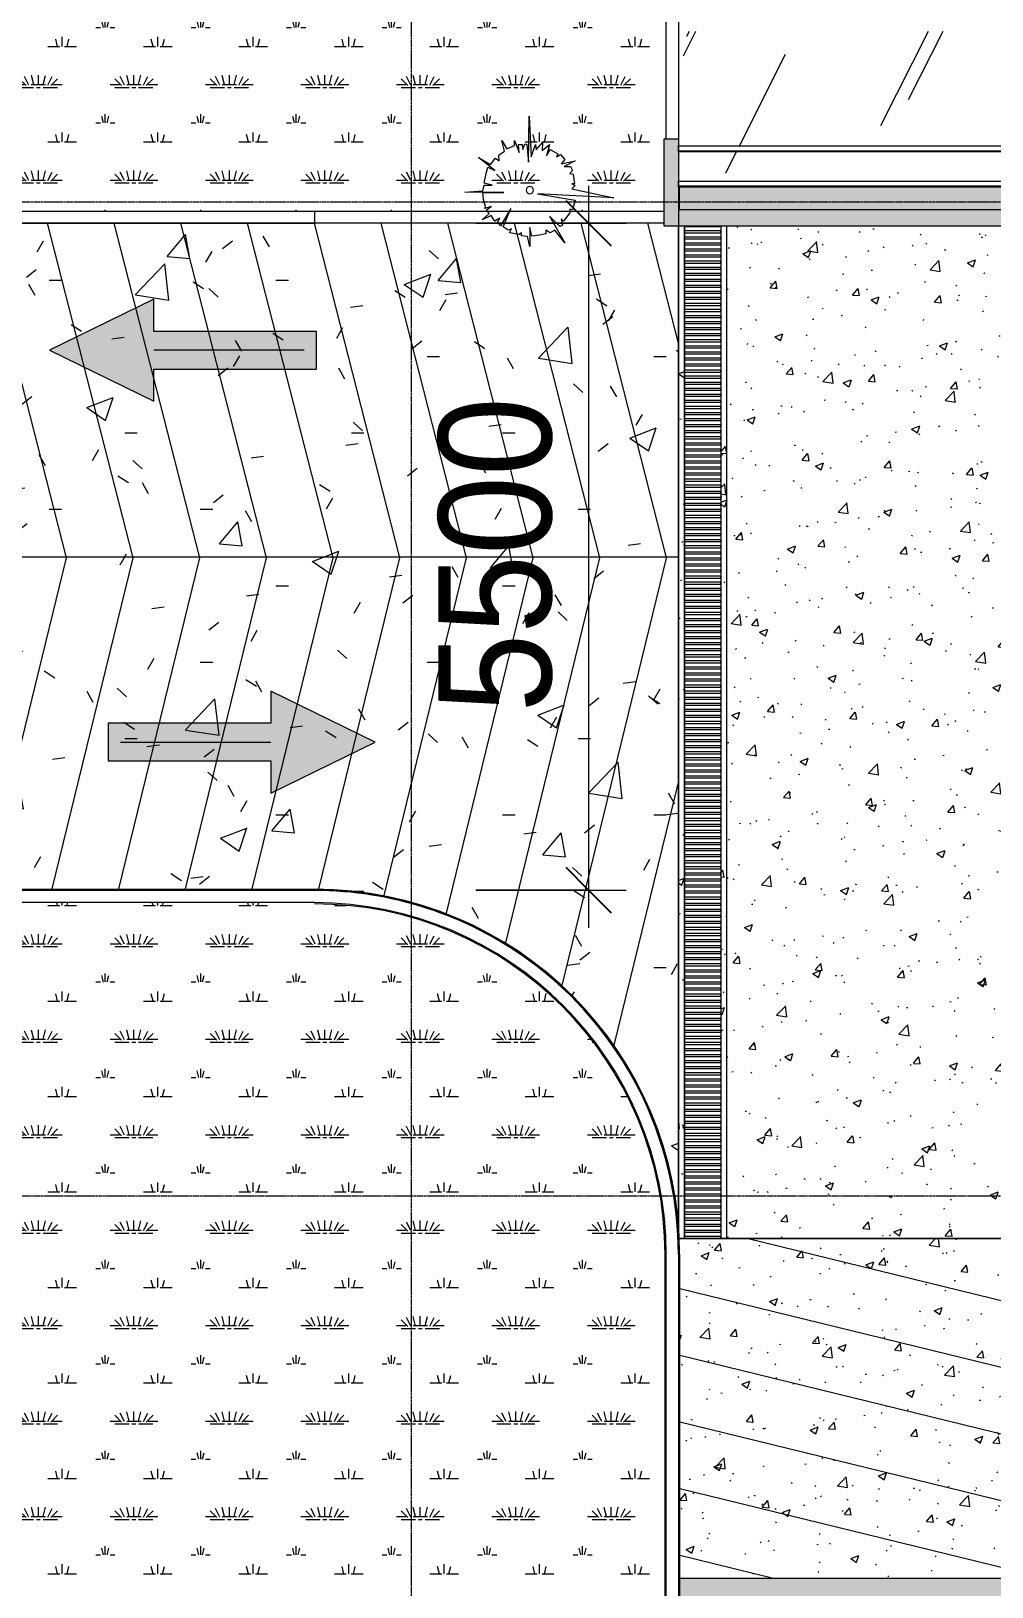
# Model space of a CAD drawing. Header units: millimetres. Extents: x 5117 to 246734, y -48177 to 129208.
# Drawn here: x 57814 to 65738, y 58515 to 71347 of the extents above; entities that cross this region are included whole.
import ezdxf

# ---------------------------------------------------------------- set-up
doc = ezdxf.new("R2010")
doc.units = ezdxf.units.MM
doc.linetypes.add('Grid Line', pattern=[22.225, 12.7, -3.175, 3.175, -3.175])
for name, color, linetype, lineweight in [('A-ANNO-DIMS', 211, 'Continuous', 9), ('A-ANNO-DIMS-310', 211, 'Continuous', 9), ('A-ANNO-NOTE', 131, 'Continuous', 9), ('A-DETL-THIN', 151, 'Continuous', 9), ('A-FLOR', 192, 'Continuous', 9), ('A-FLOR-PATT', 8, 'Continuous', 9), ('A-FLOR-PATT-3', 10, 'Continuous', 9), ('A-GLAZ-CURT', 52, 'Continuous', 9), ('A-GLAZ-CWMG', 51, 'Continuous', 9), ('A-WALL', 113, 'Continuous', 9), ('G-IMPT', 8, 'Continuous', 9), ('L-PLNT-1', 253, 'Continuous', 9), ('M-EQPM', 50, 'Continuous', 9), ('S-GRID-1', 1, 'Grid Line', 9)]:
    doc.layers.add(name, color=color, linetype=linetype, lineweight=lineweight)
doc.styles.add('Arial_9', font='arial_0.ttf', dxfattribs={"width": 0.9, "height": 930})
doc.dimstyles.new('1_Dim_chi_tiet_khu_đất_2', dxfattribs={"dimscale": 304.8, "dimtxt": 948.841242, "dimasz": 1.220472, "dimexe": 1.01706, "dimexo": 0.0625, "dimgap": 0.101706, "dimtad": 1, "dimdec": 0, "dimrnd": 5, "dimzin": 0, "dimdsep": 46, "dimtxsty": 'Arial_9', "dimblk1": 'OBLIQUE', "dimblk2": 'OBLIQUE', "dimsah": 1, "dimcen": 0.09, "dimdle": 1.01706, "dimazin": 0, "dimtfac": 1, "dimtdec": 4, "dimtix": 1, "dimtmove": 0, "dimatfit": 3, "dimfxl": 3.051181, "dimfxlon": 1, "dimtvp": 1, "dimtolj": 1, "dimtzin": 0, "dimarcsym": 2})
pattern_1 = [(50, (0, 0), (677.7247, -59.293), [70.866, -779.526]), (355, (0, 0), (-131.1036, 710.731), [56.693, -623.621]), (100.451, (56.5, -4.94), (546.6267, 651.434), [60.227, -662.495]), (46.184, (0, 189), (1008.414, -156.3987), [106.299, -1169.289]), (96.636, (84, 175.9), (883.1375, 920.431), [90.34, -993.743]), (351.184, (0, 189), (883.1464, 920.423), [85.039, -935.431]), (21, (94.5, 141.73), (564.0056, -380.4262), [70.866, -779.526]), (326, (94.5, 141.7), (229.9034, 685.1796), [56.693, -623.621]), (71.451, (141.5, 110), (793.912, 304.7473), [60.227, -662.495]), (37.5, (0, 0), (11.4894, 314.54497), [10.394, -605.668, 10.394, -622.676, -625.983]), (37.5, (0, 0), (11.4894, 314.54497), [-1249.131, 10.394, -615.589]), (7.5, (0, 0), (248.5691, 372.672), [10.394, -350.55, 10.394, -591.495, -238.582]), (7.5, (0, 0), (248.5691, 372.672), [-962.833, 10.394, -228.189]), (327.5, (-210.7, 0), (504.39837, -21.31163), [10.394, -225.826, 10.394, -726.613, -977.951]), (327.5, (-210.7, 0), (504.39837, -21.31163), [-973.226, 10.394, -967.557]), (317.5, (-305.2, 0), (551.0412, 94.5872), [10.394, -296.692, 10.394, -479.054, -694.487]), (317.5, (-305.2, 0), (551.0412, 94.5872), [-796.534, 10.394, -684.093])]
pattern_2 = [(0, (236.2, 15.75), (787.4, 787.4), [118.11, -23.622, 31.496, -23.622, -590.55]), (0, (236.2, 15.75), (787.4, 787.4), [-196.85, 118.11, -472.44]), (0, (196.85, 39.4), (787.4, 787.4), [78.74, -59.055, 118.11, -59.055, -472.44]), (0, (196.85, 39.4), (787.4, 787.4), [-314.96, 78.74, -393.7]), (0, (472.44, 354.3), (787.4, 787.4), [98.425, -39.37, 98.425, -551.18]), (0, (78.74, 511.8), (787.4, 787.4), [39.37, -78.74, 39.37, -629.92]), (90, (157.5, 511.8), (-787.4, 787.4), [70.866, -716.534]), (90, (393.7, 39.4), (-787.4, 787.4), [78.74, -708.66]), (90, (590.55, 354.3), (-787.4, 787.4), [78.74, -708.66]), (45, (496.06, 31.5), (0, 787.4002), [78.74, -1034.812]), (135, (291.34, 31.5), (-787.4002, 6e-14), [78.74, -1034.812]), (63.435, (472.44, 35.43), (-0.0007, 787.4), [78.74, -1681.94]), (75.964, (433.07, 39.37), (-0.00383, 787.3999), [78.74, -3167.793]), (75.964, (629.92, 354.33), (-0.00383, 787.3999), [62.992, -3183.541]), (75.964, (173.23, 511.81), (-0.00383, 787.3999), [55.118, -3191.415]), (104.036, (354.33, 39.37), (0.00383, 787.3999), [78.74, -3167.793]), (104.036, (551.18, 354.33), (0.00383, 787.3999), [62.992, -3183.541]), (104.036, (141.73, 511.81), (0.00383, 787.3999), [55.118, -3191.415]), (116.565, (314.96, 35.43), (0.0007, 787.4), [78.74, -1681.939])]
pattern_3 = [(63.321, (3699.9, 1228.7), (-0.012, 3133.974), [1096.06, -5918.72]), (63.321, (550.3, 1228.7), (-0.012, 3133.974), [1096.06, -5918.72]), (63.321, (5207.6, 1834.2), (-0.012, 3133.974), [1096.06, -5918.72]), (63.321, (2058, 1834.2), (-0.012, 3133.974), [1096.06, -5918.72]), (63.321, (4979.4, 1620.4), (-0.012, 3133.974), [1096.06, -5918.72]), (63.321, (1829.8, 1620.4), (-0.012, 3133.974), [1096.06, -5918.72]), (63.321, (4746.8, 2844.5), (-0.012, 3133.974), [532.735, -6482.04]), (63.321, (1597.2, 2844.5), (-0.012, 3133.974), [532.735, -6482.04]), (63.321, (4594.7, 2655), (-0.012, 3133.974), [1096.06, -5918.72]), (63.321, (1445, 2655), (-0.012, 3133.974), [1096.06, -5918.72]), (63.321, (4621.5, 2791), (-0.012, 3133.974), [1096.06, -5918.72]), (63.321, (1471.9, 2791), (-0.012, 3133.974), [1096.06, -5918.72]), (63.321, (3350.8, 2194.4), (-0.012, 3133.974), [1096.06, -5918.72]), (63.321, (201.2, 2194.4), (-0.012, 3133.974), [1096.06, -5918.72]), (63.321, (3377.6, 2354.7), (-0.012, 3133.974), [1096.06, -5918.72]), (63.321, (228, 2354.7), (-0.012, 3133.974), [1096.06, -5918.72]), (63.321, (3384.9, 2470.3), (-0.012, 3133.974), [1096.06, -5918.72]), (63.321, (235.3, 2470.3), (-0.012, 3133.974), [1096.06, -5918.72])]

# ---------------------------------------------------------------- blocks, each defined once
blk = doc.blocks.new('THOAT NUOC 300 - w300-4722305-TKCS_MB TỔNG THỂ MÁI')
at = {"layer": 'M-EQPM'}
for p, q in [((-4182, 150), (-4182, 194)), ((-4182, -150), (-4182, 150)), ((-4162, 150), (-4182, 150)), ((4172, 150), (-4182, 150)), ((-4162, 150), (-4162, -150)), ((-4132, -150), (-4132, 150)), ((-4112, 150), (-4132, 150)), ((-4112, 150), (-4112, -150)), ((-4082, -150), (-4082, 150)), ((-4062, 150), (-4082, 150)), ((-4079, 200), (4172, 200)), ((-4062, 150), (-4062, -150)), ((-4032, -150), (-4032, 150)), ((-4012, 150), (-4032, 150)), ((-4012, 150), (-4012, -150)), ((-3982, -150), (-3982, 150)), ((-3962, 150), (-3982, 150)), ((-3962, 150), (-3962, -150)), ((-3932, -150), (-3932, 150)), ((-3912, 150), (-3932, 150)), ((-3912, 150), (-3912, -150)), ((-3882, -150), (-3882, 150)), ((-3862, 150), (-3882, 150)), ((-3862, 150), (-3862, -150)), ((-3832, -150), (-3832, 150)), ((-3812, 150), (-3832, 150)), ((-3812, 150), (-3812, -150)), ((-3782, -150), (-3782, 150)), ((-3762, 150), (-3782, 150)), ((-3762, 150), (-3762, -150)), ((-3733, -150), (-3733, 150)), ((-3713, 150), (-3733, 150)), ((-3713, 150), (-3713, -150)), ((-3683, -150), (-3683, 150)), ((-3663, 150), (-3683, 150)), ((-3663, 150), (-3663, -150)), ((-3633, -150), (-3633, 150)), ((-3613, 150), (-3633, 150)), ((-3613, 150), (-3613, -150)), ((-3583, -150), (-3583, 150)), ((-3563, 150), (-3583, 150)), ((-3563, 150), (-3563, -150)), ((-3533, -150), (-3533, 150)), ((-3513, 150), (-3533, 150)), ((-3513, 150), (-3513, -150)), ((-3483, -150), (-3483, 150)), ((-3463, 150), (-3483, 150)), ((-3463, 150), (-3463, -150)), ((-3433, -150), (-3433, 150)), ((-3413, 150), (-3433, 150)), ((-3413, 150), (-3413, -150)), ((-3383, -150), (-3383, 150)), ((-3363, 150), (-3383, 150)), ((-3363, 150), (-3363, -150)), ((-3333, -150), (-3333, 150)), ((-3313, 150), (-3333, 150)), ((-3313, 150), (-3313, -150)), ((-3283, -150), (-3283, 150)), ((-3263, 150), (-3283, 150)), ((-3263, 150), (-3263, -150)), ((-3233, -150), (-3233, 150)), ((-3213, 150), (-3233, 150)), ((-3213, 150), (-3213, -150)), ((-3183, -150), (-3183, 150)), ((-3163, 150), (-3183, 150)), ((-3163, 150), (-3163, -150)), ((-3133, -150), (-3133, 150)), ((-3113, 150), (-3133, 150)), ((-3113, 150), (-3113, -150)), ((-3083, -150), (-3083, 150)), ((-3063, 150), (-3083, 150)), ((-3063, 150), (-3063, -150)), ((-3033, -150), (-3033, 150)), ((-3013, 150), (-3033, 150)), ((-3013, 150), (-3013, -150)), ((-2983, -150), (-2983, 150)), ((-2963, 150), (-2983, 150)), ((-2963, 150), (-2963, -150)), ((-2933, -150), (-2933, 150)), ((-2913, 150), (-2933, 150)), ((-2913, 150), (-2913, -150)), ((-2883, -150), (-2883, 150)), ((-2863, 150), (-2883, 150)), ((-2863, 150), (-2863, -150)), ((-2833, -150), (-2833, 150)), ((-2813, 150), (-2833, 150)), ((-2813, 150), (-2813, -150)), ((-2783, -150), (-2783, 150)), ((-2763, 150), (-2783, 150)), ((-2763, 150), (-2763, -150)), ((-2733, -150), (-2733, 150)), ((-2713, 150), (-2733, 150)), ((-2713, 150), (-2713, -150)), ((-2683, -150), (-2683, 150)), ((-2663, 150), (-2683, 150)), ((-2663, 150), (-2663, -150)), ((-2633, -150), (-2633, 150)), ((-2613, 150), (-2633, 150)), ((-2613, 150), (-2613, -150)), ((-2583, -150), (-2583, 150)), ((-2563, 150), (-2583, 150)), ((-2563, 150), (-2563, -150)), ((-2533, -150), (-2533, 150)), ((-2513, 150), (-2533, 150)), ((-2513, 150), (-2513, -150)), ((-2483, -150), (-2483, 150)), ((-2463, 150), (-2483, 150)), ((-2463, 150), (-2463, -150)), ((-2433, -150), (-2433, 150)), ((-2413, 150), (-2433, 150)), ((-2413, 150), (-2413, -150)), ((-2383, -150), (-2383, 150)), ((-2363, 150), (-2383, 150)), ((-2363, 150), (-2363, -150)), ((-2333, -150), (-2333, 150)), ((-2313, 150), (-2333, 150)), ((-2313, 150), (-2313, -150)), ((-2283, -150), (-2283, 150)), ((-2263, 150), (-2283, 150)), ((-2263, 150), (-2263, -150)), ((-2234, -150), (-2234, 150)), ((-2214, 150), (-2234, 150)), ((-2214, 150), (-2214, -150)), ((-2184, -150), (-2184, 150)), ((-2164, 150), (-2184, 150)), ((-2164, 150), (-2164, -150)), ((-2134, -150), (-2134, 150)), ((-2114, 150), (-2134, 150)), ((-2114, 150), (-2114, -150)), ((-2084, -150), (-2084, 150)), ((-2064, 150), (-2084, 150)), ((-2064, 150), (-2064, -150)), ((-2034, -150), (-2034, 150)), ((-2014, 150), (-2034, 150)), ((-2014, 150), (-2014, -150)), ((-1984, -150), (-1984, 150)), ((-1964, 150), (-1984, 150)), ((-1964, 150), (-1964, -150)), ((-1934, -150), (-1934, 150)), ((-1914, 150), (-1934, 150)), ((-1914, 150), (-1914, -150)), ((-1884, -150), (-1884, 150)), ((-1864, 150), (-1884, 150)), ((-1864, 150), (-1864, -150)), ((-1834, -150), (-1834, 150)), ((-1814, 150), (-1834, 150)), ((-1814, 150), (-1814, -150)), ((-1784, -150), (-1784, 150)), ((-1764, 150), (-1784, 150)), ((-1764, 150), (-1764, -150)), ((-1734, -150), (-1734, 150)), ((-1714, 150), (-1734, 150)), ((-1714, 150), (-1714, -150)), ((-1684, -150), (-1684, 150)), ((-1664, 150), (-1684, 150)), ((-1664, 150), (-1664, -150)), ((-1634, -150), (-1634, 150)), ((-1614, 150), (-1634, 150)), ((-1614, 150), (-1614, -150)), ((-1584, -150), (-1584, 150)), ((-1564, 150), (-1584, 150)), ((-1564, 150), (-1564, -150)), ((-1534, -150), (-1534, 150)), ((-1514, 150), (-1534, 150)), ((-1514, 150), (-1514, -150)), ((-1484, -150), (-1484, 150)), ((-1464, 150), (-1484, 150)), ((-1464, 150), (-1464, -150)), ((-1434, -150), (-1434, 150)), ((-1414, 150), (-1434, 150)), ((-1414, 150), (-1414, -150)), ((-1384, -150), (-1384, 150)), ((-1364, 150), (-1384, 150)), ((-1364, 150), (-1364, -150)), ((-1334, -150), (-1334, 150)), ((-1314, 150), (-1334, 150)), ((-1314, 150), (-1314, -150)), ((-1284, -150), (-1284, 150)), ((-1264, 150), (-1284, 150)), ((-1264, 150), (-1264, -150)), ((-1234, -150), (-1234, 150)), ((-1214, 150), (-1234, 150)), ((-1214, 150), (-1214, -150)), ((-1184, -150), (-1184, 150)), ((-1164, 150), (-1184, 150)), ((-1164, 150), (-1164, -150)), ((-1134, -150), (-1134, 150)), ((-1114, 150), (-1134, 150)), ((-1114, 150), (-1114, -150)), ((-1084, -150), (-1084, 150)), ((-1064, 150), (-1084, 150)), ((-1064, 150), (-1064, -150)), ((-1034, -150), (-1034, 150)), ((-1014, 150), (-1034, 150)), ((-1014, 150), (-1014, -150)), ((-984, -150), (-984, 150)), ((-964, 150), (-984, 150)), ((-964, 150), (-964, -150)), ((-934, -150), (-934, 150)), ((-914, 150), (-934, 150)), ((-914, 150), (-914, -150)), ((-884, -150), (-884, 150)), ((-864, 150), (-884, 150)), ((-864, 150), (-864, -150)), ((-834, -150), (-834, 150)), ((-814, 150), (-834, 150)), ((-814, 150), (-814, -150)), ((-784, -150), (-784, 150)), ((-764, 150), (-784, 150)), ((-764, 150), (-764, -150)), ((-735, -150), (-735, 150)), ((-715, 150), (-735, 150)), ((-715, 150), (-715, -150)), ((-685, -150), (-685, 150)), ((-665, 150), (-685, 150)), ((-665, 150), (-665, -150)), ((-635, -150), (-635, 150)), ((-615, 150), (-635, 150)), ((-615, 150), (-615, -150)), ((-585, -150), (-585, 150)), ((-565, 150), (-585, 150)), ((-565, 150), (-565, -150)), ((-535, -150), (-535, 150)), ((-515, 150), (-535, 150)), ((-515, 150), (-515, -150)), ((-485, -150), (-485, 150)), ((-465, 150), (-485, 150)), ((-465, 150), (-465, -150)), ((-435, -150), (-435, 150)), ((-415, 150), (-435, 150)), ((-415, 150), (-415, -150)), ((-385, -150), (-385, 150)), ((-365, 150), (-385, 150)), ((-365, 150), (-365, -150)), ((-335, -150), (-335, 150)), ((-315, 150), (-335, 150)), ((-315, 150), (-315, -150)), ((-285, -150), (-285, 150)), ((-265, 150), (-285, 150)), ((-265, 150), (-265, -150)), ((-235, -150), (-235, 150)), ((-215, 150), (-235, 150)), ((-215, 150), (-215, -150)), ((-185, -150), (-185, 150)), ((-165, 150), (-185, 150)), ((-165, 150), (-165, -150)), ((-135, -150), (-135, 150)), ((-115, 150), (-135, 150)), ((-115, 150), (-115, -150)), ((-85, -150), (-85, 150)), ((-65, 150), (-85, 150)), ((-65, 150), (-65, -150)), ((-35, -150), (-35, 150)), ((-15, 150), (-35, 150)), ((-15, 150), (-15, -150)), ((15, -150), (15, 150)), ((35, 150), (15, 150)), ((35, 150), (35, -150)), ((65, -150), (65, 150)), ((85, 150), (65, 150)), ((85, 150), (85, -150)), ((115, -150), (115, 150)), ((135, 150), (115, 150)), ((135, 150), (135, -150)), ((165, -150), (165, 150)), ((185, 150), (165, 150)), ((185, 150), (185, -150)), ((215, -150), (215, 150)), ((235, 150), (215, 150)), ((235, 150), (235, -150)), ((265, -150), (265, 150)), ((285, 150), (265, 150)), ((285, 150), (285, -150)), ((315, -150), (315, 150)), ((335, 150), (315, 150)), ((335, 150), (335, -150)), ((365, -150), (365, 150)), ((385, 150), (365, 150)), ((385, 150), (385, -150)), ((415, -150), (415, 150)), ((435, 150), (415, 150)), ((435, 150), (435, -150)), ((465, -150), (465, 150)), ((485, 150), (465, 150)), ((485, 150), (485, -150)), ((515, -150), (515, 150)), ((535, 150), (515, 150)), ((535, 150), (535, -150)), ((565, -150), (565, 150)), ((585, 150), (565, 150)), ((585, 150), (585, -150)), ((615, -150), (615, 150)), ((635, 150), (615, 150)), ((635, 150), (635, -150)), ((665, -150), (665, 150)), ((685, 150), (665, 150)), ((685, 150), (685, -150)), ((715, -150), (715, 150)), ((735, 150), (715, 150)), ((735, 150), (735, -150)), ((764, -150), (764, 150)), ((784, 150), (764, 150)), ((784, 150), (784, -150)), ((814, -150), (814, 150)), ((834, 150), (814, 150)), ((834, 150), (834, -150)), ((864, -150), (864, 150)), ((884, 150), (864, 150)), ((884, 150), (884, -150)), ((914, -150), (914, 150)), ((934, 150), (914, 150)), ((934, 150), (934, -150)), ((964, -150), (964, 150)), ((984, 150), (964, 150)), ((984, 150), (984, -150)), ((1014, -150), (1014, 150)), ((1034, 150), (1014, 150)), ((1034, 150), (1034, -150)), ((1064, -150), (1064, 150)), ((1084, 150), (1064, 150)), ((1084, 150), (1084, -150)), ((1114, -150), (1114, 150)), ((1134, 150), (1114, 150)), ((1134, 150), (1134, -150)), ((1164, -150), (1164, 150)), ((1184, 150), (1164, 150)), ((1184, 150), (1184, -150)), ((1214, -150), (1214, 150)), ((1234, 150), (1214, 150)), ((1234, 150), (1234, -150)), ((1264, -150), (1264, 150)), ((1284, 150), (1264, 150)), ((1284, 150), (1284, -150)), ((1314, -150), (1314, 150)), ((1334, 150), (1314, 150)), ((1334, 150), (1334, -150)), ((1364, -150), (1364, 150)), ((1384, 150), (1364, 150)), ((1384, 150), (1384, -150)), ((1414, -150), (1414, 150)), ((1434, 150), (1414, 150)), ((1434, 150), (1434, -150)), ((1464, -150), (1464, 150)), ((1484, 150), (1464, 150)), ((1484, 150), (1484, -150)), ((1514, -150), (1514, 150)), ((1534, 150), (1514, 150)), ((1534, 150), (1534, -150)), ((1564, -150), (1564, 150)), ((1584, 150), (1564, 150)), ((1584, 150), (1584, -150)), ((1614, -150), (1614, 150)), ((1634, 150), (1614, 150)), ((1634, 150), (1634, -150)), ((1664, -150), (1664, 150)), ((1684, 150), (1664, 150)), ((1684, 150), (1684, -150)), ((1714, -150), (1714, 150)), ((1734, 150), (1714, 150)), ((1734, 150), (1734, -150)), ((1764, -150), (1764, 150)), ((1784, 150), (1764, 150)), ((1784, 150), (1784, -150)), ((1814, -150), (1814, 150)), ((1834, 150), (1814, 150)), ((1834, 150), (1834, -150)), ((1864, -150), (1864, 150)), ((1884, 150), (1864, 150)), ((1884, 150), (1884, -150)), ((1914, -150), (1914, 150)), ((1934, 150), (1914, 150)), ((1934, 150), (1934, -150)), ((1964, -150), (1964, 150)), ((1984, 150), (1964, 150)), ((1984, 150), (1984, -150)), ((2014, -150), (2014, 150)), ((2034, 150), (2014, 150)), ((2034, 150), (2034, -150)), ((2064, -150), (2064, 150)), ((2084, 150), (2064, 150)), ((2084, 150), (2084, -150)), ((2114, -150), (2114, 150)), ((2134, 150), (2114, 150)), ((2134, 150), (2134, -150)), ((2164, -150), (2164, 150)), ((2184, 150), (2164, 150)), ((2184, 150), (2184, -150)), ((2214, -150), (2214, 150)), ((2234, 150), (2214, 150)), ((2234, 150), (2234, -150)), ((2263, -150), (2263, 150)), ((2283, 150), (2263, 150)), ((2283, 150), (2283, -150)), ((2313, -150), (2313, 150)), ((2333, 150), (2313, 150)), ((2333, 150), (2333, -150)), ((2363, -150), (2363, 150)), ((2383, 150), (2363, 150)), ((2383, 150), (2383, -150)), ((2413, -150), (2413, 150)), ((2433, 150), (2413, 150)), ((2433, 150), (2433, -150)), ((2463, -150), (2463, 150)), ((2483, 150), (2463, 150)), ((2483, 150), (2483, -150)), ((2513, -150), (2513, 150)), ((2533, 150), (2513, 150)), ((2533, 150), (2533, -150)), ((2563, -150), (2563, 150)), ((2583, 150), (2563, 150)), ((2583, 150), (2583, -150)), ((2613, -150), (2613, 150)), ((2633, 150), (2613, 150)), ((2633, 150), (2633, -150)), ((2663, -150), (2663, 150)), ((2683, 150), (2663, 150)), ((2683, 150), (2683, -150)), ((2713, -150), (2713, 150)), ((2733, 150), (2713, 150)), ((2733, 150), (2733, -150)), ((2763, -150), (2763, 150)), ((2783, 150), (2763, 150)), ((2783, 150), (2783, -150)), ((2813, -150), (2813, 150)), ((2833, 150), (2813, 150)), ((2833, 150), (2833, -150)), ((2863, -150), (2863, 150)), ((2883, 150), (2863, 150)), ((2883, 150), (2883, -150)), ((2913, -150), (2913, 150)), ((2933, 150), (2913, 150)), ((2933, 150), (2933, -150)), ((2963, -150), (2963, 150)), ((2983, 150), (2963, 150)), ((2983, 150), (2983, -150)), ((3013, -150), (3013, 150)), ((3033, 150), (3013, 150)), ((3033, 150), (3033, -150)), ((3063, -150), (3063, 150)), ((3083, 150), (3063, 150)), ((3083, 150), (3083, -150)), ((3113, -150), (3113, 150)), ((3133, 150), (3113, 150)), ((3133, 150), (3133, -150)), ((3163, -150), (3163, 150)), ((3183, 150), (3163, 150)), ((3183, 150), (3183, -150)), ((3213, -150), (3213, 150)), ((3233, 150), (3213, 150)), ((3233, 150), (3233, -150)), ((3263, -150), (3263, 150)), ((3283, 150), (3263, 150)), ((3283, 150), (3283, -150)), ((3313, -150), (3313, 150)), ((3333, 150), (3313, 150)), ((3333, 150), (3333, -150)), ((3363, -150), (3363, 150)), ((3383, 150), (3363, 150)), ((3383, 150), (3383, -150)), ((3413, -150), (3413, 150)), ((3433, 150), (3413, 150)), ((3433, 150), (3433, -150)), ((3463, -150), (3463, 150)), ((3483, 150), (3463, 150)), ((3483, 150), (3483, -150)), ((3513, -150), (3513, 150)), ((3533, 150), (3513, 150)), ((3533, 150), (3533, -150)), ((3563, -150), (3563, 150)), ((3583, 150), (3563, 150)), ((3583, 150), (3583, -150)), ((3613, -150), (3613, 150)), ((3633, 150), (3613, 150)), ((3633, 150), (3633, -150)), ((3663, -150), (3663, 150)), ((3683, 150), (3663, 150)), ((3683, 150), (3683, -150)), ((3713, -150), (3713, 150)), ((3733, 150), (3713, 150)), ((3733, 150), (3733, -150)), ((3762, -150), (3762, 150)), ((3782, 150), (3762, 150)), ((3782, 150), (3782, -150)), ((3812, -150), (3812, 150)), ((3832, 150), (3812, 150)), ((3832, 150), (3832, -150)), ((3862, -150), (3862, 150)), ((3882, 150), (3862, 150)), ((3882, 150), (3882, -150)), ((3912, -150), (3912, 150)), ((3932, 150), (3912, 150)), ((3932, 150), (3932, -150)), ((3962, -150), (3962, 150)), ((3982, 150), (3962, 150)), ((3982, 150), (3982, -150)), ((4012, -150), (4012, 150)), ((4032, 150), (4012, 150)), ((4032, 150), (4032, -150)), ((4062, -150), (4062, 150)), ((4082, 150), (4062, 150)), ((4082, 150), (4082, -150)), ((4112, -150), (4112, 150)), ((4132, 150), (4112, 150)), ((4132, 150), (4132, -150)), ((4162, -150), (4162, 150)), ((4172, 150), (4162, 150)), ((-4182, -150), (-4162, -150)), ((-4182, -200), (-4182, -150)), ((4172, -150), (-4182, -150)), ((-4182, -200), (4172, -200)), ((-4132, -150), (-4112, -150)), ((-4082, -150), (-4062, -150)), ((-4032, -150), (-4012, -150)), ((-3982, -150), (-3962, -150)), ((-3932, -150), (-3912, -150)), ((-3882, -150), (-3862, -150)), ((-3832, -150), (-3812, -150)), ((-3782, -150), (-3762, -150)), ((-3733, -150), (-3713, -150)), ((-3683, -150), (-3663, -150)), ((-3633, -150), (-3613, -150)), ((-3583, -150), (-3563, -150)), ((-3533, -150), (-3513, -150)), ((-3483, -150), (-3463, -150)), ((-3433, -150), (-3413, -150)), ((-3383, -150), (-3363, -150)), ((-3333, -150), (-3313, -150)), ((-3283, -150), (-3263, -150)), ((-3233, -150), (-3213, -150)), ((-3183, -150), (-3163, -150)), ((-3133, -150), (-3113, -150)), ((-3083, -150), (-3063, -150)), ((-3033, -150), (-3013, -150)), ((-2983, -150), (-2963, -150)), ((-2933, -150), (-2913, -150)), ((-2883, -150), (-2863, -150)), ((-2833, -150), (-2813, -150)), ((-2783, -150), (-2763, -150)), ((-2733, -150), (-2713, -150)), ((-2683, -150), (-2663, -150)), ((-2633, -150), (-2613, -150)), ((-2583, -150), (-2563, -150)), ((-2533, -150), (-2513, -150)), ((-2483, -150), (-2463, -150)), ((-2433, -150), (-2413, -150)), ((-2383, -150), (-2363, -150)), ((-2333, -150), (-2313, -150)), ((-2283, -150), (-2263, -150)), ((-2234, -150), (-2214, -150)), ((-2184, -150), (-2164, -150)), ((-2134, -150), (-2114, -150)), ((-2084, -150), (-2064, -150)), ((-2034, -150), (-2014, -150)), ((-1984, -150), (-1964, -150)), ((-1934, -150), (-1914, -150)), ((-1884, -150), (-1864, -150)), ((-1834, -150), (-1814, -150)), ((-1784, -150), (-1764, -150)), ((-1734, -150), (-1714, -150)), ((-1684, -150), (-1664, -150)), ((-1634, -150), (-1614, -150)), ((-1584, -150), (-1564, -150)), ((-1534, -150), (-1514, -150)), ((-1484, -150), (-1464, -150)), ((-1434, -150), (-1414, -150)), ((-1384, -150), (-1364, -150)), ((-1334, -150), (-1314, -150)), ((-1284, -150), (-1264, -150)), ((-1234, -150), (-1214, -150)), ((-1184, -150), (-1164, -150)), ((-1134, -150), (-1114, -150)), ((-1084, -150), (-1064, -150)), ((-1034, -150), (-1014, -150)), ((-984, -150), (-964, -150)), ((-934, -150), (-914, -150)), ((-884, -150), (-864, -150)), ((-834, -150), (-814, -150)), ((-784, -150), (-764, -150)), ((-735, -150), (-715, -150)), ((-685, -150), (-665, -150)), ((-635, -150), (-615, -150)), ((-585, -150), (-565, -150)), ((-535, -150), (-515, -150)), ((-485, -150), (-465, -150)), ((-435, -150), (-415, -150)), ((-385, -150), (-365, -150)), ((-335, -150), (-315, -150)), ((-285, -150), (-265, -150)), ((-235, -150), (-215, -150)), ((-185, -150), (-165, -150)), ((-135, -150), (-115, -150)), ((-85, -150), (-65, -150)), ((-35, -150), (-15, -150)), ((15, -150), (35, -150)), ((65, -150), (85, -150)), ((115, -150), (135, -150)), ((165, -150), (185, -150)), ((215, -150), (235, -150)), ((265, -150), (285, -150)), ((315, -150), (335, -150)), ((365, -150), (385, -150)), ((415, -150), (435, -150)), ((465, -150), (485, -150)), ((515, -150), (535, -150)), ((565, -150), (585, -150)), ((615, -150), (635, -150)), ((665, -150), (685, -150)), ((715, -150), (735, -150)), ((764, -150), (784, -150)), ((814, -150), (834, -150)), ((864, -150), (884, -150)), ((914, -150), (934, -150)), ((964, -150), (984, -150)), ((1014, -150), (1034, -150)), ((1064, -150), (1084, -150)), ((1114, -150), (1134, -150)), ((1164, -150), (1184, -150)), ((1214, -150), (1234, -150)), ((1264, -150), (1284, -150)), ((1314, -150), (1334, -150)), ((1364, -150), (1384, -150)), ((1414, -150), (1434, -150)), ((1464, -150), (1484, -150)), ((1514, -150), (1534, -150)), ((1564, -150), (1584, -150)), ((1614, -150), (1634, -150)), ((1664, -150), (1684, -150)), ((1714, -150), (1734, -150)), ((1764, -150), (1784, -150)), ((1814, -150), (1834, -150)), ((1864, -150), (1884, -150)), ((1914, -150), (1934, -150)), ((1964, -150), (1984, -150)), ((2014, -150), (2034, -150)), ((2064, -150), (2084, -150)), ((2114, -150), (2134, -150)), ((2164, -150), (2184, -150)), ((2214, -150), (2234, -150)), ((2263, -150), (2283, -150)), ((2313, -150), (2333, -150)), ((2363, -150), (2383, -150)), ((2413, -150), (2433, -150)), ((2463, -150), (2483, -150)), ((2513, -150), (2533, -150)), ((2563, -150), (2583, -150)), ((2613, -150), (2633, -150)), ((2663, -150), (2683, -150)), ((2713, -150), (2733, -150)), ((2763, -150), (2783, -150)), ((2813, -150), (2833, -150)), ((2863, -150), (2883, -150)), ((2913, -150), (2933, -150)), ((2963, -150), (2983, -150)), ((3013, -150), (3033, -150)), ((3063, -150), (3083, -150)), ((3113, -150), (3133, -150)), ((3163, -150), (3183, -150)), ((3213, -150), (3233, -150)), ((3263, -150), (3283, -150)), ((3313, -150), (3333, -150)), ((3363, -150), (3383, -150)), ((3413, -150), (3433, -150)), ((3463, -150), (3483, -150)), ((3513, -150), (3533, -150)), ((3563, -150), (3583, -150)), ((3613, -150), (3633, -150)), ((3663, -150), (3683, -150)), ((3713, -150), (3733, -150)), ((3762, -150), (3782, -150)), ((3812, -150), (3832, -150)), ((3862, -150), (3882, -150)), ((3912, -150), (3932, -150)), ((3962, -150), (3982, -150)), ((4012, -150), (4032, -150)), ((4062, -150), (4082, -150)), ((4112, -150), (4132, -150)), ((4162, -150), (4172, -150))]:
    blk.add_line(p, q, dxfattribs=at)
blk = doc.blocks.new('System Panel - Glazed-V34-TKCS_MB TỔNG THỂ MÁI')
at = {"layer": 'A-GLAZ-CURT'}
h = blk.add_hatch(dxfattribs=at)
h.set_pattern_fill('FP_29', color=256, style=0, pattern_type=2)
h.set_pattern_definition(pattern_3)
h.paths.add_polyline_path([(63153, 70400), (77353, 70400), (77353, 71348), (63153, 71348), (63153, 71004)])
blk.add_line((63153, 71347), (63153, 70400), dxfattribs=at)
blk = doc.blocks.new('Rectangular Mullion - 40 x 80mm-V36-TKCS_MB TỔNG THỂ MÁI')
at = {"layer": 'A-GLAZ-CWMG'}
for p, q in [((63153, 70071), (63153, 70111)), ((63153, 70111), (77353, 70111)), ((63153, 70063), (63153, 70071)), ((63153, 70071), (77353, 70071)), ((77353, 70063), (63153, 70063))]:
    blk.add_line(p, q, dxfattribs=at)
blk = doc.blocks.new('System Panel - Glazed-V37-TKCS_MB TỔNG THỂ MÁI')
at = {"layer": 'A-GLAZ-CURT'}
h = blk.add_hatch(dxfattribs=at)
h.set_pattern_fill('FP_29', color=256, style=0, pattern_type=2)
h.set_pattern_definition(pattern_3)
h.paths.add_polyline_path([(77353, 70062), (77353, 70063), (74264, 70062)])
h.paths.add_polyline_path([(74264, 70111), (77353, 70111), (77353, 70352), (63153, 70352), (63153, 70111), (69324, 70111)])
for p, q in [((63153, 70352), (63153, 70111)), ((63153, 70062), (77353, 70062)), ((63153, 70061), (63153, 70062)), ((77353, 70061), (63153, 70061))]:
    blk.add_line(p, q, dxfattribs=at)
blk = doc.blocks.new('Rectangular Mullion - 40 x 80mm-V38-TKCS_MB TỔNG THỂ MÁI')
at = {"layer": 'A-GLAZ-CWMG'}
for p, q in [((63153, 70360), (63153, 70400)), ((63153, 70400), (77353, 70400)), ((63153, 70352), (63153, 70360)), ((63153, 70360), (77353, 70360)), ((77353, 70352), (63153, 70352))]:
    blk.add_line(p, q, dxfattribs=at)
blk = doc.blocks.new('CAY MAI VAN PHUC - CAY DUC SOC_dwg-2256080-TKCS_MB TỔNG THỂ MÁI')
at = {"layer": 'G-IMPT', "flags": 128}
blk.add_lwpolyline([(33, 479), (13, 293), (6, 772), (-14, 347), (-60, 479), (-67, 420), (-133, 499), (-127, 413), (-207, 479), (-173, 360), (-213, 426), (-293, 380), (-280, 347), (-320, 373), (-366, 320), (-326, 274), (-473, 307), (-360, 247), (-426, 247), (-446, 207), (-419, 174), (-453, 167), (-466, 68), (-439, 68), (-473, 48), (-439, 14), (-878, -79), (-80, -39), (-473, -105), (-446, -205), (-419, -198), (-419, -238), (-353, -324), (-326, -298), (-340, -364), (-313, -378), (-207, -271), (-366, -550), (-260, -418), (-213, -444), (-167, -418), (-167, -457), (-100, -471), (-20, -481), (0, -391), (0, -590), (26, -484), (86, -477), (86, -444), (113, -464), (212, -444), (192, -404), (226, -418), (279, -384), (199, -192), (305, -371), (339, -338), (312, -291), (365, -324), (405, -265), (498, -311), (425, -245), (452, -205), (405, -172), (472, -192), (465, -172), (485, -99), (492, -25), (272, -25), (678, -19), (492, -6), (478, 54), (392, 54), (478, 74), (458, 174), (438, 240), (365, 207), (538, 340), (412, 267), (359, 333), (319, 307), (325, 367), (266, 406), (292, 519), (239, 433), (159, 466), (159, 519), (113, 393), (119, 479), (79, 479), (73, 426), (53, 486)], close=True, dxfattribs=at)
at = {"layer": 'G-IMPT'}
blk.add_circle((0, 0), 38.6, dxfattribs=at)
blk = doc.blocks.new('CAY MAI VAN PHUC - CAY BONG TRANG-2256527-TKCS_MB TỔNG THỂ MÁI')
at = {"extrusion": (0, 0, -1), "xscale": 0.7894736842105263, "yscale": 0.7894736842105263, "zscale": -0.7894736842105263, "rotation": 180}
blk.add_blockref('CAY MAI VAN PHUC - CAY DUC SOC_dwg-2256080-TKCS_MB TỔNG THỂ MÁI', (0, 0), dxfattribs=at)
blk = doc.blocks.new('MUI TEN - Moc lat gach-2058601-TKCS_MB TỔNG THỂ MÁI')
at = {"layer": 'A-ANNO-NOTE'}
blk.add_hatch(color=256, dxfattribs=at).paths.add_polyline_path([(-0.511, -2.7), (-0.511, 1.628), (0.489, 1.628), (0.489, -2.7), (1.345, -2.7), (-0.011, -5.48), (-1.367, -2.7)])
for p, q in [((0.489, 1.628), (-0.511, 1.628)), ((-0.511, 1.628), (-0.511, -2.7)), ((-0.011, 1.298), (-0.011, -2.7)), ((0.489, -2.7), (0.489, 1.628)), ((-0.511, -2.7), (-1.367, -2.7)), ((-1.367, -2.7), (-0.011, -5.48)), ((-0.011, -5.48), (1.345, -2.7)), ((1.345, -2.7), (0.489, -2.7))]:
    blk.add_line(p, q, dxfattribs=at)
blk = doc.blocks.new('MUI TEN - Moc lat gach-622134-TKCS_MB TỔNG THỂ MÁI')
at = {"layer": 'A-ANNO-NOTE'}
blk.add_hatch(color=256, dxfattribs=at).paths.add_polyline_path([(-0.511, 2.7), (-1.367, 2.7), (-0.011, 5.48), (1.345, 2.7), (0.489, 2.7), (0.489, -1.628), (-0.511, -1.628)])
for p, q in [((-0.011, 5.48), (-1.367, 2.7)), ((1.345, 2.7), (-0.011, 5.48)), ((-1.367, 2.7), (-0.511, 2.7)), ((-0.511, 2.7), (-0.511, -1.628)), ((-0.011, -1.298), (-0.011, 2.7)), ((0.489, -1.628), (0.489, 2.7)), ((0.489, 2.7), (1.345, 2.7)), ((-0.511, -1.628), (0.489, -1.628))]:
    blk.add_line(p, q, dxfattribs=at)
blk = doc.blocks.new('DIMBLOCK52-TKCS_MB TỔNG THỂ MÁI')
at = {"layer": 'A-ANNO-DIMS-310'}
for p, q in [((62412, 70072), (62412, 63952)), ((61482, 69762), (62722, 69762)), ((62412, 69762), (61482, 69762)), ((61482, 64262), (62722, 64262)), ((62412, 64262), (61482, 64262))]:
    blk.add_line(p, q, dxfattribs=at)
at = {"layer": 'A-ANNO-DIMS-310', "lineweight": 25}
for p, q in [((62412, 69762), (62226, 69948)), ((62412, 69762), (62598, 69576)), ((62412, 64262), (62226, 64448)), ((62412, 64262), (62598, 64076))]:
    blk.add_line(p, q, dxfattribs=at)
at = {"layer": 'A-ANNO-DIMS-310', "color": 0, "insert": (61174, 65727), "char_height": 930, "width": 3083, "attachment_point": 1, "rotation": 90, "line_spacing_factor": 0.941778, "style": 'Arial_9'}
blk.add_mtext('5500', dxfattribs=at)
blk = doc.blocks.new('_Oblique')
at = {"color": 0, "linetype": 'ByBlock', "lineweight": -2}
blk.add_line((-0.5, -0.5), (0.5, 0.5), dxfattribs=at)

msp = doc.modelspace()

# ---------------------------------------------------------------- hatches: boundary and pattern name
at = {"layer": 'A-FLOR-PATT'}
h = msp.add_hatch(dxfattribs=at)
h.set_pattern_fill('FP_14', color=256, style=0, pattern_type=2)
h.set_pattern_definition(pattern_2)
h.paths.add_polyline_path([(63032.6, 69861.8), (63032.6, 70456.3), (63052.6, 70456.3), (63052.6, 76736.9), (63042.8, 76945.7), (63023.2, 77111.8), (62993.9, 77270.4), (62950.8, 77438.7), (62906.8, 77575.6), (62838, 77747.4), (62774.2, 77881.4), (62702.7, 78011.4), (62623.8, 78136.9), (54952.6, 78136.9), (54952.6, 69861.8), (61915.9, 69861.8)])
h = msp.add_hatch(dxfattribs=at)
h.set_pattern_fill('FP_8', color=256, style=0, pattern_type=2)
h.set_pattern_definition([(37.5, (0, 0), (-25.1975, 770.728), [10.394, -597.605, 10.394, -669.605, -649.999]), (37.5, (0, 0), (-25.1975, 770.728), [-1287.997, 10.394, -639.605]), (7.5, (0, 0), (707.909, 1128.856), [10.394, -317.606, 10.394, -537.605, -210]), (7.5, (0, 0), (707.909, 1128.856), [-875.998, 10.394, -199.606]), (327.5, (-492, 0), (1245.6545, 2.264), [10.394, -189.606, 10.394, -709.605, -939.998]), (327.5, (-492, 0), (1245.6545, 2.264), [-919.998, 10.394, -929.604]), (317.5, (-492, 0), (1202.449, 351.069), [10.394, -89.606, 10.394, -461.605, -539.999]), (317.5, (-492, 0), (1202.449, 351.069), [-571.999, 10.394, -529.605])])
h.paths.add_polyline_path([(75662.6, 69741.9), (75662.6, 70061.2), (75532.6, 70061.2), (75532.6, 69871.9), (63162.6, 69871.9), (63162.6, 70061.2), (63152.6, 70062.8), (63150.7, 70456.3), (63032.6, 70456.3), (63032.6, 69741.9), (74263.5, 69741.9)])
h.paths.add_polyline_path([(85242.6, 69741.9), (97852.6, 69741.9), (97852.6, 69761.9), (97752.6, 69761.9), (97752.6, 70061.2), (97742.6, 70061.2), (97742.6, 69871.9), (85372.6, 69871.9), (85372.6, 70061.2), (85242.6, 70061.2)])
h = msp.add_hatch(dxfattribs=at)
h.set_pattern_fill('FP_14', color=256, style=0, pattern_type=2)
h.set_pattern_definition(pattern_2)
h.paths.add_polyline_path([(97742.6, 69871.9), (97742.6, 70061.2), (85372.6, 70061.2), (85372.6, 69871.9), (97723.9, 69871.9)])
h.paths.add_polyline_path([(63416.3, 69871.9), (75532.6, 69871.9), (75532.6, 70061.2), (63162.6, 70061.2), (63162.6, 69871.9)])
h = msp.add_hatch(dxfattribs=at)
h.set_pattern_fill('FP_45', color=256, style=0, pattern_type=2)
h.set_pattern_definition([(0, (1247.6, 0), (2492.928, 629.92), [102.833, -1766.863, 102.833, -11738.575]), (0, (1247.6, 0), (2492.928, 629.92), [-1972.53, -1766.863, 102.833, -3636.56, -6232.32]), (0, (1247.6, 0), (2492.928, 629.92), [-7478.784, 102.833, -1766.863, 102.833, -4259.79]), (0, (1247.6, 0), (2492.928, 629.92), [-9451.313, -1143.63, 102.833, -3013.327]), (119.736, (2182.46, 314.96), (-1786.2022, 1867.1433), [103.66, -1781.1, -11936.84]), (119.736, (2182.46, 314.96), (-1786.2022, 1867.1433), [-1884.764, 103.66, -1781.1, -10052.075]), (119.736, (2182.46, 314.96), (-1786.2022, 1867.1433), [-3769.53, 103.66, -3665.866, -6282.547]), (119.736, (2182.46, 314.96), (-1786.2022, 1867.1433), [-7539.056, 103.66, -1781.1, -4397.783]), (119.736, (2182.46, 314.96), (-1786.2022, 1867.1433), [-9423.82, 103.66, -1152.847, -3141.273]), (119.736, (2182.46, 314.96), (-1786.2022, 1867.1433), [-10680.33, 103.66, -3037.61]), (240.264, (2494.1, 1574.8), (-706.734, -2497.0653), [103.66, -1781.1, -11936.84]), (240.264, (2494.1, 1574.8), (-706.734, -2497.0653), [-1884.764, 103.66, -1781.1, -10052.075]), (240.264, (2494.1, 1574.8), (-706.734, -2497.0653), [-3769.53, 103.66, -3665.866, -6282.547]), (240.264, (2494.1, 1574.8), (-706.734, -2497.0653), [-7539.056, 103.66, -1781.1, -4397.783]), (240.264, (2494.1, 1574.8), (-706.734, -2497.0653), [-9423.82, 103.66, -1152.847, -3141.273]), (240.264, (2494.1, 1574.8), (-706.734, -2497.0653), [-10680.33, 103.66, -3037.61])])
h.paths.add_polyline_path([(63152.6, 61490.5), (63149, 69741.9), (63032.6, 69741.9), (63032.6, 69761.9), (54652.6, 69761.8), (54652.6, 65045.3), (54662.6, 65043.5), (54662.6, 65035.3), (54652.6, 65033.6), (54652.6, 64261.9), (54662.6, 64261.9), (54662.6, 64268.6), (60156.1, 64268.5), (60344.2, 64262.4), (60531.6, 64244.6), (60760.5, 64205.4), (60934.5, 64164.3), (61124.5, 64106.2), (61298.5, 64040.8), (61451.9, 63973.1), (61617.5, 63887.5), (61804.5, 63773.4), (61948.3, 63673.2), (62080, 63570.1), (62225.3, 63440.6), (62352.8, 63312.2), (62476.8, 63170.9), (62591.8, 63021.7), (62697.2, 62866.1), (62800.4, 62688.8), (62898.7, 62488), (62958.1, 62347.4), (63027.8, 62145.7), (63070.5, 61995.9), (63109.5, 61820.7), (63138.9, 61634.6), (63150.7, 61510.4)])
h = msp.add_hatch(dxfattribs=at)
h.set_pattern_fill('FP_46', color=256, style=0, pattern_type=2)
h.set_pattern_definition([(50.301, (1247.6, 0), (2235.098, -197.64), [235.187, -2587.057]), (354.947, (1247.6, 0), (-432.387, 2369.1), [186.985, -2056.834]), (100.343, (1433.9, -16.5), (1802.72, 2171.464), [200.686, -2207.55]), (46.49, (1247.6, 630), (3325.7, -521.3), [352.53, -3877.85]), (96.566, (1524.8, 586.5), (2912.55, 3068.09), [301.09, -3312.01]), (351.091, (1247.6, 630), (2912.56, 3068.08), [280.52, -3085.78]), (21.205, (1559.2, 472.4), (1860.05, -1268.103), [234.036, -2574.39]), (325.716, (1559.2, 472.4), (758.206, 2283.934), [187.6, -2063.59]), (71.635, (1714.2, 366.8), (2618.27, 1015.84), [200.54, -2205.956]), (37.796, (1247.6, 0), (37.8875, 1048.482), [103.244, -1936.6, 103.244, -1992.915, -2072.694]), (37.796, (1247.6, 0), (37.8875, 1048.482), [-4136.002, 103.244, -1969.45]), (7.58, (1247.6, 0), (819.757, 1242.246), [102.852, -1087.74, 102.852, -1882.507, -786.975]), (7.58, (1247.6, 0), (819.757, 1242.246), [-3175.95, 102.852, -684.123]), (327.222, (552.7, 0), (1663.4756, -71.046), [103.153, -678.31, 103.153, -2335.01, -3235.255]), (327.222, (552.7, 0), (1663.4756, -71.046), [-3219.626, 103.153, -3132.102]), (317.195, (241.1, 0), (1817.303, 315.283), [103.338, -914.388, 103.338, -1518.762, -2301.628]), (317.195, (241.1, 0), (1817.303, 315.283), [-2639.827, 103.34, -2198.29])])
h.paths.add_polyline_path([(63152.6, 61490.5), (63149, 69741.9), (63032.6, 69741.9), (63032.6, 69761.9), (54652.6, 69761.8), (54652.6, 65045.3), (54662.6, 65043.5), (54662.6, 65035.3), (54652.6, 65033.6), (54652.6, 64261.9), (54662.6, 64261.9), (54662.6, 64268.6), (60156.1, 64268.5), (60344.2, 64262.4), (60531.6, 64244.6), (60760.5, 64205.4), (60934.5, 64164.3), (61124.5, 64106.2), (61298.5, 64040.8), (61451.9, 63973.1), (61617.5, 63887.5), (61804.5, 63773.4), (61948.3, 63673.2), (62080, 63570.1), (62225.3, 63440.6), (62352.8, 63312.2), (62476.8, 63170.9), (62591.8, 63021.7), (62697.2, 62866.1), (62800.4, 62688.8), (62898.7, 62488), (62958.1, 62347.4), (63027.8, 62145.7), (63070.5, 61995.9), (63109.5, 61820.7), (63138.9, 61634.6), (63150.7, 61510.4)])
h = msp.add_hatch(dxfattribs=at)
h.set_pattern_fill('FP_14', color=256, style=0, pattern_type=2)
h.set_pattern_definition(pattern_2)
h.paths.add_polyline_path([(54662.6, 53411.9), (54662.6, 53421.9), (60142.5, 53421.9), (60143.5, 55396.3), (62163.2, 55396.9), (62264.5, 55404), (62375.1, 55425.7), (62460.7, 55452.1), (62556.4, 55494.2), (62648.9, 55548.9), (62713.7, 55596.1), (62789, 55664.9), (62859.7, 55747.3), (62914.6, 55828.1), (62963.4, 55921.9), (62992.6, 55992.4), (63020.3, 56088.3), (63037, 56186.7), (63042.6, 56286.3), (63041.1, 61303), (63034.9, 61462.3), (63015.3, 61651.4), (62983.2, 61838.9), (62938.5, 62025), (62881.4, 62208.3), (62811.9, 62388), (62731.2, 62561.6), (62635.7, 62735.2), (62528.1, 62902.4), (62410.9, 63059.8), (62319, 63170.9), (62188.6, 63309.2), (62048.9, 63438.9), (61900.8, 63559.3), (61719.4, 63685.6), (61581.4, 63770.1), (61411, 63859.5), (61234, 63937.8), (61050.3, 64004.7), (60859.1, 64059.8), (60681.2, 64098.9), (60528.6, 64124), (60340.9, 64142.4), (60152.6, 64148.6), (60152.6, 64158.6), (54652.6, 64158.6), (54652.6, 61511.9), (53462.6, 61511.9), (53462.6, 56835.3), (54652.6, 56833.3), (54652.6, 53411.9)])
at = {"layer": 'A-FLOR-PATT-3'}
h = msp.add_hatch(dxfattribs=at)
h.set_pattern_fill('FP_6', color=256, style=0, pattern_type=2)
h.set_pattern_definition(pattern_1)
h.paths.add_polyline_path([(68947.6, 61387.5), (68947.6, 64235.1), (69152.6, 64235.1), (69152.6, 64286.6), (68947.6, 64286.6), (68947.6, 64334.3), (69202.6, 64335.3), (69202.6, 69741.9), (63502.6, 69741.9), (63502.6, 61387.5), (64385.4, 61387.5)])
h.paths.add_polyline_path([(63162.6, 61387.5), (63202.6, 61387.5), (63202.5, 69741.9), (63152.6, 69741.9), (63153.1, 61484.4), (63156.6, 61447), (63158.5, 61387.5)])
h = msp.add_hatch(dxfattribs=at)
h.set_pattern_fill('FP_15', color=256, style=0, pattern_type=2)
h.set_pattern_definition([(49.839, (0, 759.65), (677.724, -58.9567), [70.63, -776.928]), (355.028, (0, 759.65), (-131.1, 706.6905), [56.69, -623.594]), (100.51, (56.5, 754.73), (546.62, 647.7354), [59.896, -658.852]), (46.021, (0, 947.55), (1008.415, -155.506), [105.985, -1165.832]), (96.673, (84, 934.6), (883.148, 915.188), [89.833, -988.168]), (351.234, (0, 947.5), (883.137, 915.199), [85.028, -935.307]), (20.891, (94.5, 900.57), (564.006, -378.2633), [70.814, -778.958]), (326.151, (94.5, 900.6), (229.907, 681.283), [56.592, -622.514]), (71.353, (141.5, 869.05), (793.908, 303.0243), [59.919, -659.11]), (37.342, (0, 759.65), (11.4914, 312.7563), [10.372, -604.394, 10.372, -621.366, -624.666]), (37.342, (0, 759.65), (11.4914, 312.7563), [-1246.504, 10.372, -614.294]), (7.458, (0, 759.65), (248.5682, 370.5538), [10.393, -350.517, 10.393, -591.438, -238.559]), (7.458, (0, 759.65), (248.5682, 370.5538), [-962.74, 10.393, -228.166]), (327.648, (-210.7, 759.65), (504.3986, -21.1895), [10.377, -225.456, 10.377, -1701.771]), (327.648, (-210.7, 759.65), (504.3986, -21.1895), [-246.21, -725.422, 10.377, -965.972]), (317.663, (-305.2, 759.65), (551.0404, 94.052), [10.367, -295.924, 10.367, -1170.5]), (317.663, (-305.2, 759.65), (551.0404, 94.052), [-316.657, -477.813, 10.367, -682.32])])
h.paths.add_polyline_path([(64385.4, 58586.3), (68947.6, 58586.3), (68947.6, 61387.5), (63158.5, 61387.5), (63162.6, 61258.6), (63162.6, 58586.3)])
h = msp.add_hatch(dxfattribs=at)
h.set_pattern_fill('FP_6', color=256, style=0, pattern_type=2)
h.set_pattern_definition(pattern_1)
h.paths.add_polyline_path([(85087.1, 47586.3), (99767.6, 47586.3), (99767.6, 47596.3), (100252.6, 47596.3), (100251.8, 50547.9), (100142.6, 50547.9), (100142.6, 50557.9), (100152.6, 50557.9), (100152.6, 55286.3), (98752.6, 55286.3), (98752.6, 55276.3), (98618, 55286.3), (98527.8, 55301.6), (98396.2, 55342.4), (98296.3, 55386.3), (98203.3, 55439.6), (98114.1, 55504.5), (98029, 55582.7), (97958.5, 55662.8), (97891.5, 55759.7), (97840.8, 55852.4), (97798.3, 55956), (97763.7, 56086), (97748.9, 56174.4), (97742.6, 56286.3), (97752.6, 56286.3), (97752.6, 58586.3), (91952.6, 58586.3), (91952.6, 53686.5), (91752.6, 53686.5), (91752.6, 53635.1), (91952.6, 53635.1), (91952.6, 53587.3), (68947.6, 53587.3), (68947.6, 53635.1), (69152.6, 53635.1), (69152.6, 53686.5), (68947.6, 53687.7), (68947.6, 58586.3), (63162.6, 58585.7), (63162.6, 56286.3), (63152.6, 56151.7), (63134.7, 56052.9), (63096.4, 55929.9), (63052.6, 55830), (62991, 55725.3), (62928.2, 55640.9), (62854.8, 55561.4), (62772, 55489.4), (62681.2, 55426.3), (62583.5, 55373.3), (62480.2, 55331.3), (62352.8, 55297.5), (62262.4, 55282.5), (62152.6, 55276.3), (62152.6, 55286.3), (60752.6, 55286.3), (60752.6, 50547.9), (60652.6, 50547.9), (60655.5, 47596.3), (75937.6, 47596.3), (75937.6, 47586.3), (84967.6, 47586.3), (84967.6, 47596.3), (84977.6, 47596.3), (84977.6, 47586.3), (85077.6, 47586.3)])
h.paths.add_polyline_path([(79152.6, 53635.1), (79152.6, 53686.5), (74252.6, 53686.5), (74252.6, 53635.1), (74263.5, 53635.1)])
h.paths.add_polyline_path([(89252.6, 53635.1), (91652.6, 53635.1), (91652.6, 53686.5), (89252.6, 53686.5)])
h.paths.add_polyline_path([(89152.6, 53635.1), (89152.6, 53686.5), (84252.6, 53686.5), (84252.6, 53635.1), (89080.6, 53635.1)])
h.paths.add_polyline_path([(74152.6, 53635.1), (74152.6, 53686.5), (69252.6, 53686.5), (69252.6, 53635.1), (69324.5, 53635.1)])
h.paths.add_polyline_path([(84141.6, 53635.1), (84152.6, 53635.1), (84152.6, 53686.5), (79252.6, 53686.5), (79252.6, 53635.1)])

# ---------------------------------------------------------------- linework, layer by layer
at = {"layer": 'A-DETL-THIN'}
for p, q in [((63152.6, 72361.9), (63152.6, 60861.9)), ((60152.6, 69761.9), (53452.6, 69761.9)), ((57397.4, 69761.9), (58102.6, 67003)), ((57947.4, 69761.9), (58652.6, 67003)), ((58497.4, 69761.9), (59202.6, 67003)), ((59047.4, 69761.9), (59752.6, 67003)), ((59597.4, 69761.9), (60302.6, 67003)), ((60147.4, 69761.9), (60852.6, 67003)), ((60697.4, 69761.9), (61402.6, 67003)), ((61247.4, 69761.9), (61952.6, 67003)), ((61797.4, 69761.9), (62502.6, 67003)), ((62347.4, 69761.9), (63052.6, 67003)), ((62897.4, 69761.9), (63152.6, 68763.7)), ((53452.6, 67011.9), (63152.6, 67011.9)), ((58102.6, 67003), (57432.7, 64261.9)), ((58652.6, 67003), (57982.7, 64261.9)), ((59202.6, 67003), (58532.7, 64261.9)), ((59752.6, 67003), (59082.7, 64261.9)), ((60302.6, 67003), (59632.7, 64261.9)), ((60852.6, 67003), (60182.7, 64261.8)), ((61402.6, 67003), (60719.5, 64207.9)), ((61952.6, 67003), (61233.5, 64060.4)), ((62502.6, 67003), (61724.1, 63817.4)), ((63054.8, 67011.9), (62188.1, 63465.7)), ((63152.6, 65161.4), (62617.5, 62972)), ((53452.6, 64261.9), (60152.6, 64261.9)), ((69202.6, 61387.5), (63152.6, 61387.5)), ((63152.6, 61387.5), (63152.6, 58586.3)), ((66177.6, 60786.3), (63717.6, 61387.5)), ((66177.6, 60236.3), (63152.6, 60975.6)), ((66177.6, 59686.3), (63152.6, 60425.6)), ((66177.6, 59136.3), (63152.6, 59875.6)), ((66177.6, 58586.3), (63152.6, 59325.6)), ((63927.1, 58586.3), (63152.6, 58775.6)), ((63152.6, 58586.3), (69202.6, 58586.3))]:
    msp.add_line(p, q, dxfattribs=at)
msp.add_arc((60152.6, 61261.9), 3000, 360, 90, dxfattribs=at)
at = {"layer": 'A-FLOR'}
for p, q in [((63052.6, 70456.1), (63052.6, 72761.8)), ((63150.7, 70456.3), (63032.6, 70456.3)), ((63032.6, 70456.3), (63032.6, 69741.9)), ((63162.6, 69871.9), (63162.6, 70061.2)), ((60152.6, 69861.8), (63032.6, 69861.8)), ((75532.6, 69871.9), (63162.6, 69871.9)), ((63032.6, 69761.9), (60152.6, 69761.9)), ((63032.6, 69741.9), (75662.6, 69741.9)), ((63152.6, 69741.9), (63152.6, 61490.5)), ((63152.6, 61490.5), (63152.6, 69741.9)), ((63202.6, 61387.5), (63202.6, 69741.9)), ((63502.6, 69741.9), (63502.6, 61387.5)), ((63158.5, 61387.5), (68947.6, 61387.5)), ((63162.6, 58586.3), (68947.6, 58586.3))]:
    msp.add_line(p, q, dxfattribs=at)
at = {"layer": 'A-WALL'}
for p, q in [((54962.6, 69861.8), (60152.6, 69861.8)), ((60152.6, 69861.8), (60152.6, 69761.8)), ((60152.6, 69761.8), (54962.6, 69761.8)), ((60152.6, 64258.6), (54652.6, 64258.6)), ((54662.6, 64268.6), (60152.6, 64268.6)), ((60152.6, 64158.6), (54652.6, 64158.6)), ((63042.6, 56286.3), (63042.6, 61258.6)), ((63052.6, 56286.3), (63052.6, 61258.6)), ((63152.6, 61258.6), (63152.6, 56286.3)), ((63162.6, 61258.6), (63162.6, 56286.3))]:
    msp.add_line(p, q, dxfattribs=at)
for radius, start, end in [(3010, 0, 90), (3000, 54, 90), (3000, 54, 90), (2900, 0, 90), (2900, 0, 90), (2890, 0, 90), (3000, 0, 53.99991), (3000, 0, 53.99991)]:
    msp.add_arc((60152.6, 61258.6), radius, start, end, dxfattribs=at)
at = {"layer": 'S-GRID-1'}
for p, q in [((60952.6, 23210.6), (60952.6, 78232.7)), ((129301.8, 69936.9), (31601.8, 69936.9)), ((129301.8, 61736.9), (31601.8, 61736.9))]:
    msp.add_line(p, q, dxfattribs=at)

# ---------------------------------------------------------------- block references
at = {"layer": 'A-ANNO-NOTE', "xscale": 310, "yscale": 310, "zscale": 310}
for name, p, rotation in [('MUI TEN - Moc lat gach-2058601-TKCS_MB TỔNG THỂ MÁI', (59664, 68711.9), 269.9999999999995), ('MUI TEN - Moc lat gach-622134-TKCS_MB TỔNG THỂ MÁI', (58953.7, 65479.9), 269.9999996038836)]:
    msp.add_blockref(name, p, dxfattribs=dict(at, rotation=rotation))
at = {"layer": 'A-GLAZ-CURT'}
for name in ['System Panel - Glazed-V34-TKCS_MB TỔNG THỂ MÁI', 'System Panel - Glazed-V37-TKCS_MB TỔNG THỂ MÁI']:
    msp.add_blockref(name, (0, 0), dxfattribs=at)
at = {"layer": 'A-GLAZ-CWMG'}
for name in ['Rectangular Mullion - 40 x 80mm-V38-TKCS_MB TỔNG THỂ MÁI', 'Rectangular Mullion - 40 x 80mm-V36-TKCS_MB TỔNG THỂ MÁI']:
    msp.add_blockref(name, (0, 0), dxfattribs=at)
at = {"layer": 'L-PLNT-1', "rotation": 180}
msp.add_blockref('CAY MAI VAN PHUC - CAY BONG TRANG-2256527-TKCS_MB TỔNG THỂ MÁI', (61927.6, 70035.3), dxfattribs=at)
at = {"layer": 'M-EQPM', "rotation": 90.00000000000007}
msp.add_blockref('THOAT NUOC 300 - w300-4722305-TKCS_MB TỔNG THỂ MÁI', (63352.6, 65569.7), dxfattribs=at)

# ---------------------------------------------------------------- dimensions: what is measured, and where the dimension line sits
at = {"layer": 'A-ANNO-DIMS'}
dim = msp.add_linear_dim(base=(62412.3, 64261.9), p1=(61482.3, 69761.9), p2=(61482.3, 64261.9), angle=90, dimstyle='1_Dim_chi_tiet_khu_đất_2', override={"dimpost": '<>', "dimfxl": 5500}, dxfattribs=at)
dim.commit()
dim.dimension.update_dxf_attribs({"geometry": 'DIMBLOCK52-TKCS_MB TỔNG THỂ MÁI', "text_midpoint": (61906.4, 67011.9)})

doc.saveas('drawing.dxf')
